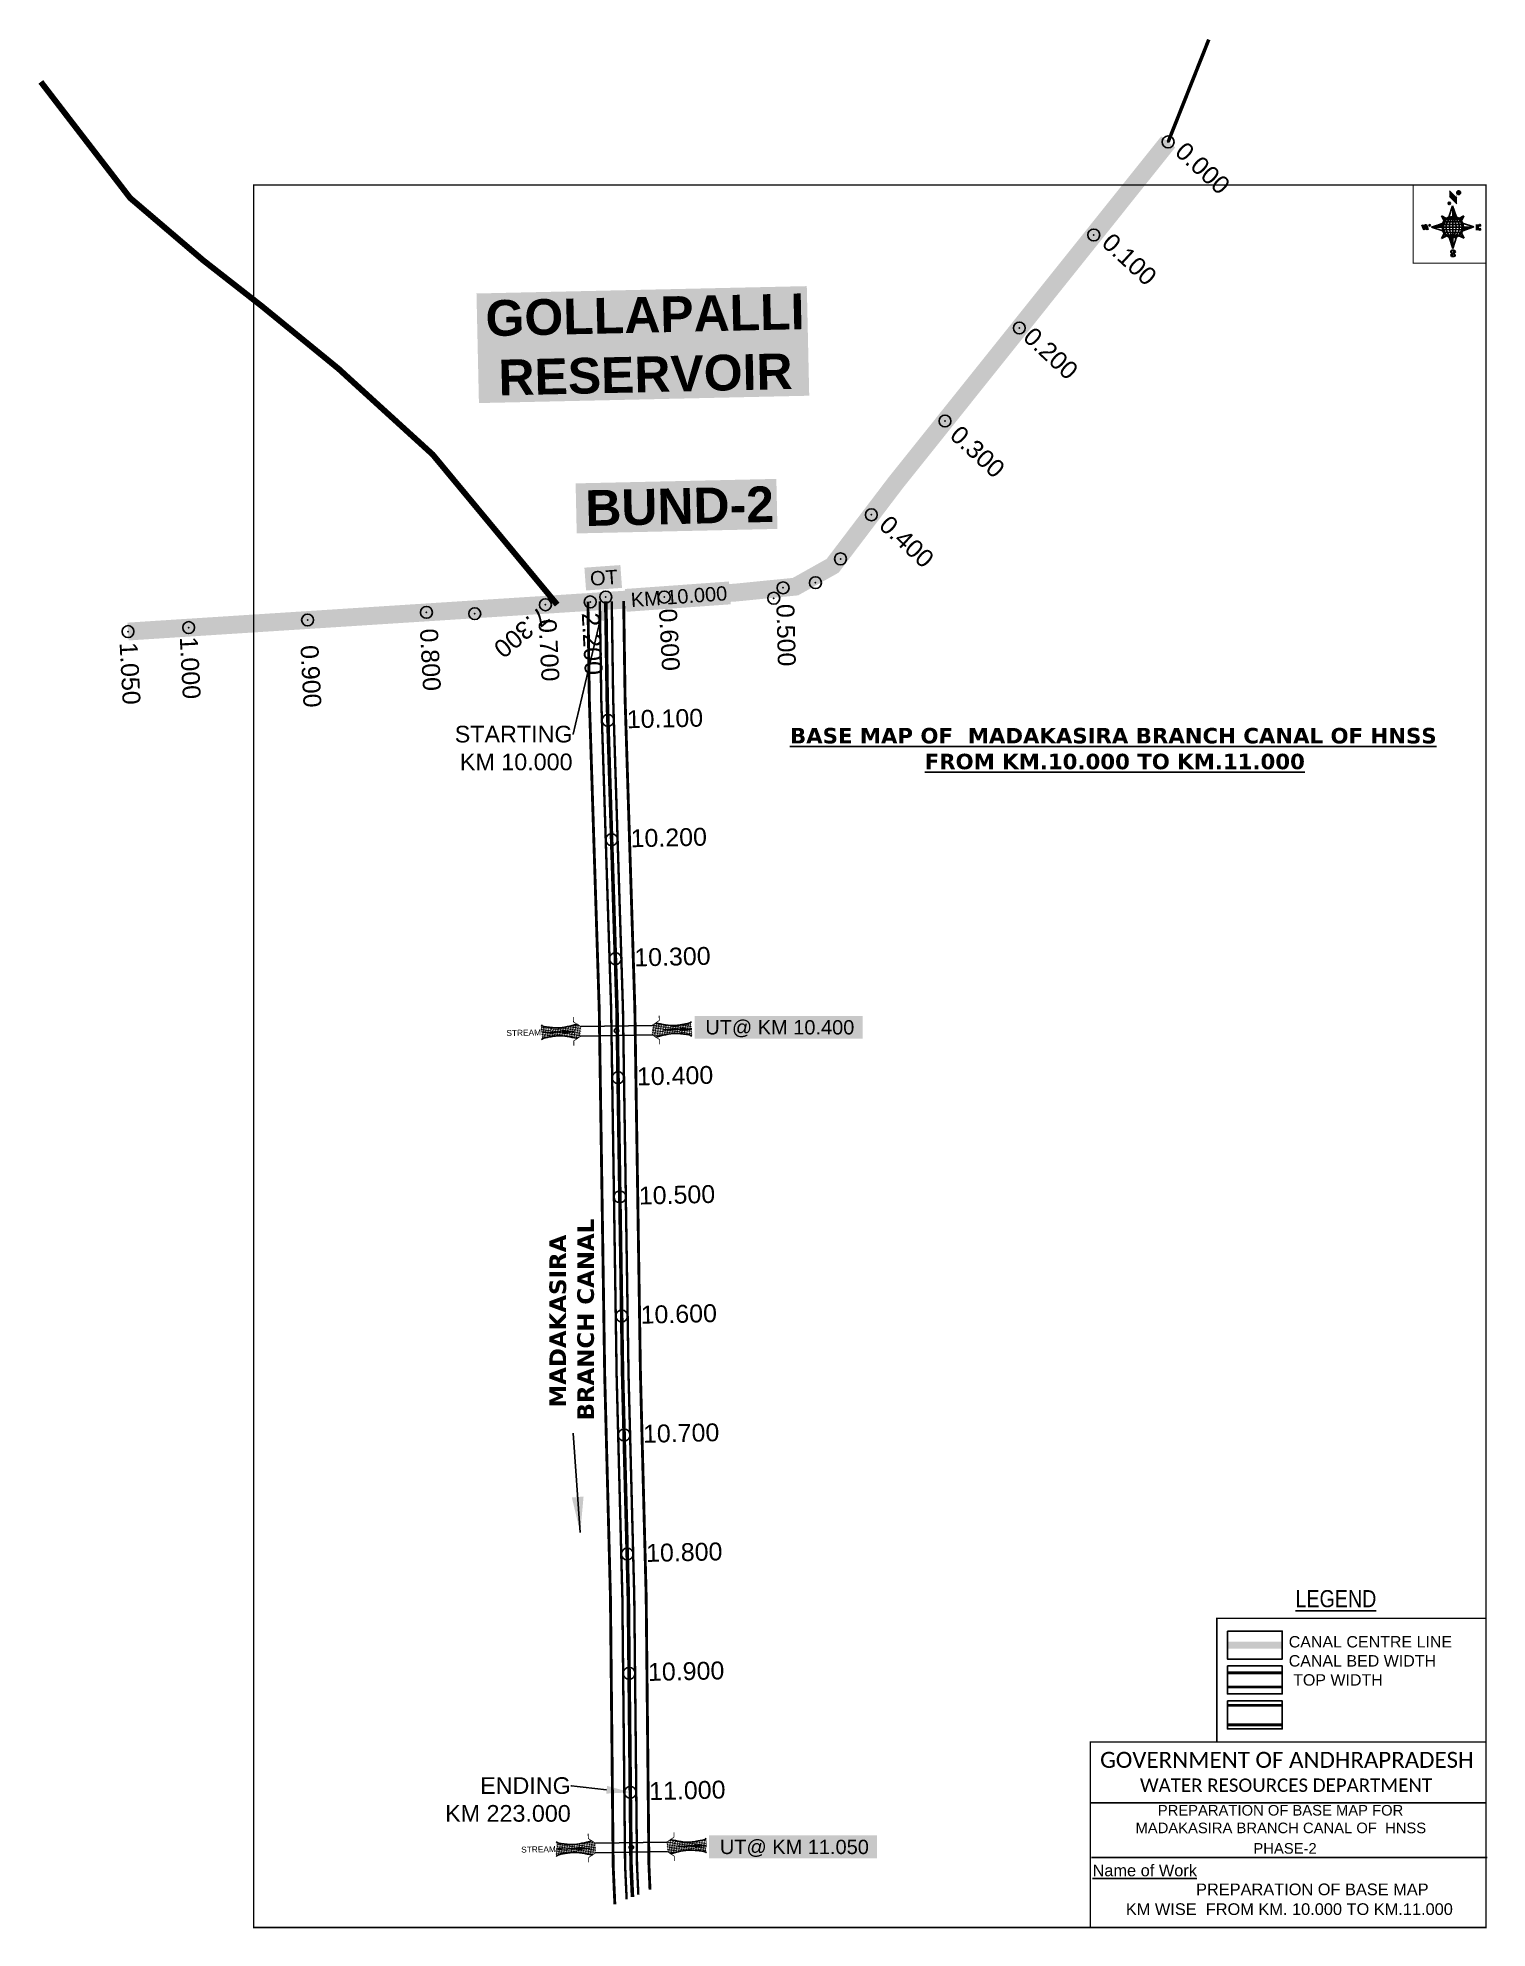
# Model space of a CAD drawing. Header units: inches. Extents: x 777736 to 778953, y 1569504 to 1571090.
import ezdxf
from ezdxf import colors
from ezdxf.entities.mleader import LeaderData, LeaderLine
from ezdxf.enums import TextEntityAlignment as Align
from ezdxf.math import Vec2, Vec3

# ---------------------------------------------------------------- set-up
doc = ezdxf.new("R2010")
doc.units = ezdxf.units.IN
doc.header["$MEASUREMENT"] = 0
doc.header["$PDMODE"] = 32
doc.header["$PDSIZE"] = 10
doc.linetypes.add('ACAD_ISO02W100', pattern=[15, 12, -3])
doc.linetypes.add('HIDDEN2', pattern=[0.1875, 0.125, -0.0625])
for name, color, linetype in [('AQUADUCT', 1, 'Continuous'), ('bord', 1, 'Continuous'), ('CANAL1', 242, 'Continuous'), ('CSMark', 72, 'Continuous'), ('DCBMS', 232, 'Continuous'), ('PAGE', 7, 'Continuous'), ('PAPER SIZE', 10, 'Continuous'), ('STRUCTURE', 5, 'Continuous'), ('TEXT', 6, 'Continuous')]:
    doc.layers.add(name, color=color, linetype=linetype)
doc.styles.add('ARIALN', font='ARIALN_1.TTF')
doc.styles.add('Gen-Text', font='ARIALBD_1.TTF', dxfattribs={"height": 2.5})
doc.styles.get("Standard").update_dxf_attribs({"font": 'ARIAL_1.TTF'})
doc.dimstyles.get("Standard").update_dxf_attribs({"dimtxt": 0.18, "dimasz": 0.18, "dimexe": 0.18, "dimexo": 0.0625, "dimgap": 0.09, "dimtad": 0, "dimtih": 1, "dimtoh": 1, "dimdec": 4, "dimzin": 0, "dimdsep": 46, "dimtxsty": 'Standard', "dimcen": 0.09, "dimadec": 0, "dimazin": 0, "dimtfac": 1, "dimtdec": 4, "dimtofl": 0, "dimtmove": 0, "dimatfit": 3, "dimfxl": 0, "dimtolj": 1, "dimtzin": 0, "dimarcsym": 0})
pattern_1 = [(267.297113149, (-8720374.938, 50637915.138), (10.5367255337, -0.497431438), [])]
pattern_2 = [(357.297113149, (-8720374.938, 50637915.138), (0.497431438, 10.5367255337), [])]

# ---------------------------------------------------------------- blocks, each defined once
blk = doc.blocks.new('*X12')
at = {"color": 0, "linetype": 'Continuous'}
for p, q in [((6321.6, 240.5), (6322.3, 241.2)), ((6321.6, 240.3), (6322.3, 241)), ((6321.6, 240.1), (6322.3, 240.8)), ((6321.6, 239.9), (6322.4, 240.7)), ((6321.6, 239.8), (6322.4, 240.6)), ((6321.6, 239.6), (6322.5, 240.5)), ((6321.6, 239.4), (6322.5, 240.3)), ((6321.6, 239.2), (6322.6, 240.2)), ((6321.7, 239.1), (6322.6, 240.1)), ((6321.8, 240.8), (6322.4, 241.4)), ((6321.8, 239), (6322.7, 240)), ((6321.8, 239), (6322.8, 239.9)), ((6321.9, 238.9), (6322.9, 239.8)), ((6322, 238.8), (6323, 239.7)), ((6322.1, 241.3), (6322.4, 241.6)), ((6322.1, 238.7), (6323.1, 239.6)), ((6322.2, 238.6), (6323.1, 239.6)), ((6322.3, 238.5), (6323.2, 239.5)), ((6322.4, 238.5), (6323.3, 239.4)), ((6322.5, 238.4), (6323.4, 239.3)), ((6322.7, 238.4), (6323.6, 239.3)), ((6322.8, 238.3), (6323.7, 239.2)), ((6322.9, 238.3), (6323.8, 239.1)), ((6323.1, 238.2), (6323.9, 239.1)), ((6323.2, 238.2), (6324, 239)), ((6323.3, 238.2), (6324.2, 239)), ((6323.5, 238.1), (6324.3, 238.9)), ((6323.7, 238.1), (6324.4, 238.9)), ((6323.8, 238.1), (6324.6, 238.8)), ((6324.1, 238.2), (6324.7, 238.8)), ((6324.3, 238.3), (6324.9, 238.8)), ((6324.6, 238.3), (6325.1, 238.8)), ((6324.8, 238.4), (6325.2, 238.8)), ((6325.1, 238.5), (6325.4, 238.8)), ((6325.4, 238.6), (6325.6, 238.8))]:
    blk.add_line(p, q, dxfattribs=at)
blk = doc.blocks.new('*X11')
at = {"color": 0, "linetype": 'Continuous'}
for p, q in [((6324.4, 240.3), (6324.5, 240.4)), ((6324.6, 240.3), (6324.8, 240.5)), ((6324.7, 240.2), (6325, 240.5)), ((6324.8, 240.2), (6325.2, 240.6)), ((6325, 240.1), (6325.5, 240.6)), ((6325.1, 240.1), (6325.6, 240.6)), ((6325.2, 240), (6325.8, 240.6)), ((6325.3, 240), (6326, 240.6)), ((6325.4, 239.9), (6326.1, 240.6)), ((6325.5, 239.8), (6326.2, 240.5)), ((6325.6, 239.8), (6326.3, 240.5)), ((6325.7, 239.7), (6326.5, 240.4)), ((6325.9, 239.6), (6326.6, 240.3)), ((6326, 239.5), (6326.7, 240.3)), ((6326, 239.4), (6326.8, 240.2)), ((6326.1, 239.3), (6327, 240.2)), ((6326.2, 239.3), (6327.1, 240.1)), ((6326.3, 239.2), (6327.1, 240)), ((6326.4, 239.1), (6327.2, 239.9)), ((6326.5, 239), (6327.3, 239.8)), ((6326.5, 238.9), (6327.4, 239.7)), ((6326.6, 238.8), (6327.5, 239.6)), ((6326.7, 238.7), (6327.5, 239.5)), ((6326.8, 238.6), (6327.6, 239.4)), ((6326.8, 238.5), (6327.7, 239.3)), ((6326.8, 236.5), (6327.4, 237)), ((6326.9, 238.3), (6327.8, 239.2)), ((6326.9, 238.2), (6327.9, 239.1)), ((6326.9, 236.8), (6327.6, 237.4)), ((6327, 238.1), (6327.8, 239)), ((6327, 237.9), (6327.8, 238.8)), ((6327, 237.8), (6327.8, 238.6)), ((6327, 237.6), (6327.8, 238.4)), ((6327, 237.4), (6327.8, 238.2)), ((6327, 237.3), (6327.8, 238)), ((6327, 237.1), (6327.8, 237.9))]:
    blk.add_line(p, q, dxfattribs=at)
blk = doc.blocks.new('H')
at = {"layer": 'bord', "extrusion": (0.000427885, 0.004792, 0.999988)}
h = blk.add_hatch(dxfattribs=at)
h.set_pattern_fill('LINE', color=8, scale=84.387686, angle=-2.7029, style=0)
h.set_pattern_definition(pattern_2)
h.paths.add_polyline_path([(-492, 786, -0.090992), (-448, 775), (-486, 912)])
h = blk.add_hatch(dxfattribs=at)
h.set_pattern_fill('LINE', color=8, scale=84.387686, angle=-92.7029, style=0)
h.set_pattern_definition(pattern_1)
h.paths.add_polyline_path([(-625, 665, -0.090992), (-615, 710), (-751, 671)])
h = blk.add_hatch(dxfattribs=at)
h.set_pattern_fill('LINE', color=8, scale=84.387686, angle=-2.7029, style=0)
h.set_pattern_definition(pattern_2)
h.paths.add_polyline_path([(-504, 533, -0.090992), (-549, 543), (-510, 406)])
h = blk.add_hatch(dxfattribs=at)
h.set_pattern_fill('LINE', color=8, scale=84.387686, angle=-92.7029, style=0)
h.set_pattern_definition(pattern_1)
h.paths.add_polyline_path([(-246, 647), (-372, 653, -0.090992), (-382, 609)])
for p, q in [((-538, 774, -1216), (-487, 906, -1216)), ((-519, 1020, -1217), (-435, 927, -1216)), ((-516, 1087, -1217), (-432, 994, -1217)), ((-487, 906, -1216), (-493, 780, -1216)), ((-487, 906, -1216), (-448, 769, -1216)), ((-865, 701, -1215), (-847, 638, -1215)), ((-847, 700, -1215), (-829, 637, -1215)), ((-829, 699, -1215), (-811, 636, -1215)), ((-829, 699, -1215), (-811, 698, -1215)), ((-811, 698, -1215), (-794, 635, -1215)), ((-752, 665, -1215), (-615, 704, -1215)), ((-627, 794, -1216), (-567, 760, -1216)), ((-627, 794, -1216), (-584, 747, -1215)), ((-599, 731, -1215), (-627, 794, -1216)), ((-421, 753, -1216), (-359, 781, -1216)), ((-359, 781, -1216), (-405, 739, -1216)), ((-359, 781, -1216), (-392, 721, -1215)), ((-379, 693, -1215), (-246, 641, -1215)), ((-752, 665, -1215), (-625, 659, -1215)), ((-619, 614, -1215), (-752, 665, -1215)), ((-639, 526, -1214), (-606, 585, -1215)), ((-639, 526, -1214), (-593, 568, -1215)), ((-577, 553, -1215), (-639, 526, -1214)), ((-511, 400, -1214), (-549, 537, -1214)), ((-460, 533, -1215), (-511, 400, -1214)), ((-505, 527, -1214), (-511, 400, -1214)), ((-371, 513, -1214), (-431, 546, -1215)), ((-371, 513, -1214), (-414, 560, -1215)), ((-399, 576, -1215), (-371, 513, -1214)), ((-246, 641, -1215), (-383, 603, -1215)), ((-373, 647, -1215), (-246, 641, -1215)), ((-213, 669, -1215), (-217, 601, -1215)), ((-197, 600, -1215), (-194, 668, -1215))]:
    blk.add_line(p, q, dxfattribs=at)
at = {"layer": 'bord', "color": 8, "linetype": 'ByBlock', "extrusion": (0.000427885, 0.004792, 0.999988)}
for p, q in [((-375, 679, -1215), (-620, 691, -1215)), ((-386, 711, -1215), (-605, 722, -1215)), ((-411, 744, -1216), (-578, 752, -1216)), ((-493, 780, -1216), (-505, 527, -1214)), ((-373, 647, -1215), (-625, 659, -1215)), ((-378, 616, -1215), (-623, 628, -1215)), ((-392, 585, -1215), (-611, 595, -1215)), ((-420, 555, -1215), (-587, 562, -1215))]:
    blk.add_line(p, q, dxfattribs=at)
at = {"layer": 'bord', "extrusion": (0.000427885, 0.004792, 0.999988), "elevation": -1212}
for points, const_width in [([(-530, 950, 1), (-520, 939, 1)], 14.8), ([(-414, 1073, 1), (-398, 1058, 1)], 22.3), ([(-776, 697, 1), (-769, 690, 1)], 8.9), ([(-180, 618, 1), (-173, 611, 1)], 9.79), ([(-178, 667, 1), (-171, 660, 1)], 9.79), ([(-525, 322, 1), (-533, 329, 1)], 11.1), ([(-490, 362, 1), (-498, 369, 1)], 11.1)]:
    blk.add_lwpolyline(points, format="xyb", close=True, dxfattribs=dict(at, const_width=const_width))
for points, const_width in [([(-522, 960), (-516, 1093)], 1.61), ([(-434, 933), (-428, 1066)], 1.61), ([(-870, 707), (-846, 706)], 0.642), ([(-793, 641), (-782, 694)], 0.642), ([(-829, 643), (-855, 644)], 0.642), ([(-829, 643), (-821, 678)], 0.642), ([(-811, 642), (-784, 641)], 0.642), ([(-177, 605), (-226, 607)], 0.706), ([(-223, 676), (-174, 673)], 0.706), ([(-195, 645), (-185, 644)], 0.706)]:
    blk.add_lwpolyline(points, dxfattribs=dict(at, const_width=const_width))
for points in [[(-537, 317), (-531, 310), (-520, 307), (-505, 307), (-494, 310), (-486, 318), (-487, 326), (-491, 333), (-494, 336), (-503, 341), (-522, 347), (-530, 352), (-534, 355), (-537, 363), (-537, 373), (-530, 381), (-520, 384), (-504, 384), (-493, 380), (-487, 373)], [(-522, 348), (-526, 354), (-528, 361), (-528, 371), (-526, 375), (-521, 381), (-515, 384)], [(-505, 307), (-499, 312), (-497, 319), (-497, 327), (-501, 335), (-509, 343)]]:
    blk.add_lwpolyline(points, dxfattribs=at)
at = {"layer": 'bord', "extrusion": (0.000427885, 0.004792, 0.999988)}
for centre, radius in [((-525, 944, -1212), 14.8), ((-406, 1065, -1212), 22.3), ((-773, 694, -1212), 8.9), ((-498, 659, -1212), 127), ((-177, 615, -1212), 9.79), ((-174, 663, -1212), 9.79), ((-529, 325, -1212), 11.1), ((-494, 365, -1212), 11.1)]:
    blk.add_circle(centre, radius, dxfattribs=at)
at = {"layer": 'bord', "color": 8, "linetype": 'ByBlock', "extrusion": (0.000427885, 0.004792, 0.999988)}
for centre, radius, start, end in [((-482, 658, -1212), 128, 94.9254, 259.6691), ((-437, 656, -1212), 141, 113.2864, 241.308), ((-316, 651, -1212), 222, 142.5892, 212.0053), ((-560, 662, -1212), 141, 293.2864, 61.308), ((-681, 668, -1212), 222, 322.5892, 32.0053), ((-515, 660, -1212), 128, 274.9254, 79.6691)]:
    blk.add_arc(centre, radius, start, end, dxfattribs=at)
at = {"layer": 'bord', "extrusion": (0.000427885, 0.004792, 0.999988)}
for points in [[(-516, 1093, -1212), (-431, 1000, -1212), (-519, 1026, -1212), (-434, 933, -1212)], [(-864, 707, -1212), (-846, 706, -1212), (-846, 644, -1212), (-829, 643, -1212)], [(-829, 705, -1212), (-811, 704, -1212), (-811, 642, -1212), (-793, 641, -1212)], [(-193, 674, -1212), (-197, 606, -1212), (-213, 675, -1212), (-216, 607, -1212)]]:
    blk.add_solid(points, dxfattribs=at)
at = {"layer": 'bord', "extrusion": (0.000427885, 0.004792, 0.999988), "xscale": 7.977342409717546, "yscale": 7.977342408231451, "zscale": 7.977342408476333, "rotation": 138.0840426661453}
for name, p in [('*X11', (38301, -31929, -1212)), ('*X12', (38314, -31951, -1212))]:
    blk.add_blockref(name, p, dxfattribs=at)
blk = doc.blocks.new('UT')
at = {"layer": 'STRUCTURE'}
h = blk.add_hatch(dxfattribs=at)
h.set_pattern_fill('DASH', color=150, scale=8, angle=-39.6278, style=0)
h.set_pattern_definition([(320.372247933, (-4370.464, -6260.8811), (1.40800153113, 0.132407282), [1, -1])])
h.paths.add_polyline_path([(765163, 1700681.9), (765165.6, 1700680.6), (765167.2, 1700680.3), (765169.1, 1700680), (765172.4, 1700679.6), (765176.4, 1700679.3), (765179.5, 1700679.5), (765183.1, 1700679.9), (765187.7, 1700680.9), (765188.9, 1700681.2), (765193.1, 1700682.2), (765196.1, 1700680.2), (765196.1, 1700672.2), (765193.1, 1700670.2), (765190.5, 1700670.8), (765188.1, 1700671.3), (765185.5, 1700671.8), (765183.6, 1700672.1), (765181, 1700672.5), (765180.3, 1700672.5), (765178.5, 1700672.6), (765176.7, 1700672.6), (765174.6, 1700672.5), (765172.5, 1700672.3), (765170.4, 1700672), (765168.5, 1700671.7), (765166.1, 1700671.2), (765165, 1700670.8), (765163, 1700669.7)])
h.paths.add_polyline_path([(765259.1, 1700682.2), (765256.1, 1700680.2), (765256.1, 1700672.2), (765259.1, 1700670.2), (765261.9, 1700671), (765264.4, 1700671.6), (765266.4, 1700672), (765269.1, 1700672.5), (765272.7, 1700673), (765276.1, 1700673.1), (765278.6, 1700672.9), (765281.2, 1700672.7), (765283.9, 1700672.3), (765286.4, 1700671.9), (765288, 1700671.3), (765289.2, 1700670.6), (765289.1, 1700682.7), (765287.6, 1700681.8), (765285.7, 1700681.2), (765283, 1700680.7), (765281.2, 1700680.4), (765276.7, 1700679.9), (765272.7, 1700679.9), (765268.7, 1700680.3), (765264.8, 1700681), (765261.2, 1700681.7)])
at = {"layer": 'STRUCTURE', "color": 150, "const_width": 0.628}
for points in [[(765190.1, 1700688.2), (765190.1, 1700684.2), (765196.1, 1700680.2), (765256.1, 1700680.2), (765262.1, 1700684.2), (765262.1, 1700688.2)], [(765190.1, 1700664.2), (765190.1, 1700668.2), (765196.1, 1700672.2), (765256.1, 1700672.2), (765262.1, 1700668.2), (765262.1, 1700664.2)]]:
    blk.add_lwpolyline(points, dxfattribs=at)
at = {"layer": 'STRUCTURE', "color": 150}
for points in [[(765196.1, 1700680.2), (765256.1, 1700680.2)], [(765196.1, 1700672.2), (765256.1, 1700672.2)], [(765196.1, 1700672.2), (765256.1, 1700672.2)]]:
    blk.add_lwpolyline(points, dxfattribs=at)
at = {"layer": 'STRUCTURE', "color": 0}
blk.add_circle((765226.1, 1700676.2), 1.89, dxfattribs=at)
at = {"layer": 'STRUCTURE', "color": 150}
for points in [[(765163, 1700681.9), (765164.4, 1700681.1), (765167.9, 1700680.2), (765171.2, 1700679.8), (765176.1, 1700679.4), (765184.7, 1700680.3), (765193.1, 1700682.2)], [(765289.1, 1700682.7), (765287.8, 1700681.9), (765284.3, 1700680.9), (765280.9, 1700680.4), (765276.1, 1700679.8), (765267.4, 1700680.5), (765259.1, 1700682.2)], [(765163, 1700669.7), (765164.3, 1700670.6), (765167.8, 1700671.6), (765171.2, 1700672.1), (765176, 1700672.6), (765184.7, 1700672), (765193.1, 1700670.2)], [(765289.2, 1700670.6), (765287.8, 1700671.4), (765284.2, 1700672.3), (765280.9, 1700672.7), (765276.1, 1700673.1), (765267.4, 1700672.2), (765259.1, 1700670.2)]]:
    blk.add_spline(points, degree=3, dxfattribs=at)
at = {"layer": 'STRUCTURE', "color": 0}
blk.add_text('STREAM', height=5, dxfattribs=at).set_placement((765148.2, 1700675.8), align=Align.MIDDLE_CENTER)
for points in [[(765190.9, 1700676), (765164.2, 1700675.8)], [(765289.3, 1700676.7), (765265.4, 1700676.4)]]:
    blk.add_leader(points, dimstyle='Standard', override={"dimasz": 10, "dimgap": 0.09, "dimtad": 0}, dxfattribs=at)

msp = doc.modelspace()

# ---------------------------------------------------------------- linework, layer by layer
at = {"color": 5, "const_width": 5}
msp.add_lwpolyline([(778172.2, 1570614.6), (778067.7, 1570740.6), (777995.2, 1570806.6), (777988.9, 1570812.4), (777924.1, 1570865.3), (777875.1, 1570903.6), (777813.8, 1570955.9), (777766.9, 1571016.8), (777738.8, 1571053.4)], dxfattribs=at)
at = {"layer": 'CANAL1', "color": 1, "linetype": 'ACAD_ISO02W100', "ltscale": 0.5, "const_width": 3}
msp.add_lwpolyline([(778685, 1571003), (778719.1, 1571088.9)], dxfattribs=at)
at = {"layer": 'CANAL1', "color": 1, "ltscale": 0.5, "const_width": 15}
msp.add_lwpolyline([(777812, 1570592), (778321.8, 1570624.7), (778372.2, 1570629.7), (778403.4, 1570647.2), (778456.1, 1570716.6), (778685, 1571003), (778685, 1571003)], dxfattribs=at)
at = {"layer": 'CANAL1', "color": 200, "const_width": 2.4}
for points in [[(778198, 1570617.1), (778199.2, 1570534.6), (778207.5, 1570274.5), (778212.1, 1569967.2), (778216.9, 1569781.3), (778219.2, 1569555.9), (778220.6, 1569523.7)], [(778228, 1570617.6), (778229.2, 1570535.3), (778237.4, 1570275.2), (778242.1, 1569967.9), (778246.9, 1569781.9), (778249.2, 1569556.7), (778250.1, 1569535.9)]]:
    msp.add_lwpolyline(points, dxfattribs=at)
at = {"layer": 'CANAL1', "color": 5, "ltscale": 5, "const_width": 2}
for points in [[(778208, 1570617.3), (778209.2, 1570534.8), (778217.5, 1570274.8), (778222.1, 1569967.4), (778226.9, 1569781.5), (778229.2, 1569556.2), (778230.5, 1569527.8)], [(778218, 1570617.4), (778219.2, 1570535), (778227.4, 1570275), (778232.1, 1569967.7), (778236.9, 1569781.7), (778239.2, 1569556.5), (778240.3, 1569531.8)]]:
    msp.add_lwpolyline(points, dxfattribs=at)
at = {"layer": 'CANAL1', "color": 1, "linetype": 'HIDDEN2', "ltscale": 100, "const_width": 3}
msp.add_lwpolyline([(778213, 1570617.4), (778214.2, 1570534.9), (778222.4, 1570274.9), (778227.1, 1569967.6), (778231.9, 1569781.6), (778234.2, 1569556.3), (778235.4, 1569529.8)], dxfattribs=at)
msp.add_lwpolyline([(778213, 1570617.4), (778214.2, 1570534.9), (778222.4, 1570274.9), (778227.1, 1569967.6), (778231.9, 1569781.6), (778234.2, 1569556.3), (778235.4, 1569529.8)], dxfattribs=at)
at = {"layer": 'CANAL1', "color": 1, "linetype": 'HIDDEN2', "ltscale": 100, "const_width": 6, "elevation": -0.4}
msp.add_lwpolyline([(778780.8, 1569741.2), (778734.7, 1569741.2)], dxfattribs=at)
at = {"layer": 'CANAL1', "color": 5, "const_width": 2.4, "elevation": -0.4}
for points in [[(778780.8, 1569718), (778734.7, 1569718)], [(778780.8, 1569706), (778734.7, 1569706)]]:
    msp.add_lwpolyline(points, dxfattribs=at)
at = {"layer": 'CANAL1', "color": 200, "const_width": 2.4, "elevation": -0.4}
for points in [[(778780.8, 1569690.7), (778734.7, 1569690.7)], [(778780.8, 1569674.3), (778734.7, 1569674.3)]]:
    msp.add_lwpolyline(points, dxfattribs=at)
at = {"layer": 'CANAL1', "color": 3}
for p in [(778685, 1571003, 34), (778622.6, 1570924.9), (778560.1, 1570846.8), (778497.7, 1570768.7), (778435.9, 1570690), (778410, 1570653, 33), (778213, 1570621, 16), (778262.1, 1570620.9), (778354, 1570620, 31), (778361.8, 1570628.7), (778389, 1570633, 32), (777962.7, 1570601.7), (778062.5, 1570608.1), (778103, 1570607, 15), (778162.3, 1570614.5), (778199.9, 1570616.9), (777812, 1570592, 13), (777812, 1570592, 14), (777862.9, 1570595.3)]:
    msp.add_point(p, dxfattribs=at)
at = {"layer": 'CSMark', "color": 3}
for p in [(778214.8, 1570517.4), (778217.9, 1570417.4), (778221.1, 1570317.5), (778223.3, 1570217.5), (778224.8, 1570117.5), (778226.4, 1570017.5), (778228.4, 1569917.5), (778231, 1569817.6), (778232.6, 1569717.6), (778233.6, 1569617.6)]:
    msp.add_point(p, dxfattribs=at)
at = {"layer": 'PAGE'}
for points, const_width in [([(778951.8, 1570966.9), (778890.7, 1570966.9), (778890.7, 1570901.2), (778951.8, 1570901.2)], 1), ([(778725.9, 1569763.6), (778951.8, 1569763.6), (778951.8, 1569659.8), (778725.9, 1569659.8)], 1.2), ([(778619.6, 1569659.8), (778951.8, 1569659.8), (778951.8, 1569504.2), (778619.6, 1569504.2)], 1.2)]:
    msp.add_lwpolyline(points, close=True, dxfattribs=dict(at, const_width=const_width))
at = {"layer": 'PAGE', "elevation": -0.4}
for points in [[(778734.7, 1569753), (778780.8, 1569753), (778780.8, 1569729.5), (778734.7, 1569729.5)], [(778734.7, 1569723.7), (778780.8, 1569723.7), (778780.8, 1569700.2), (778734.7, 1569700.2)], [(778734.7, 1569694.4), (778780.8, 1569694.4), (778780.8, 1569670.9), (778734.7, 1569670.9)]]:
    msp.add_lwpolyline(points, close=True, dxfattribs=at)
at = {"layer": 'PAGE'}
for points in [[(778619.6, 1569608.9), (778951.8, 1569608.9)], [(778620.6, 1569562.9), (778952.8, 1569562.9)]]:
    msp.add_lwpolyline(points, dxfattribs=at)

# ---------------------------------------------------------------- block references
at = {"layer": 'AQUADUCT', "color": 1, "xscale": 0.0703495379661093, "yscale": 0.07034953800030053, "zscale": 0.07034953795990817, "rotation": 3.078330607406165}
msp.add_blockref('H', (778961.4, 1570887.5, 85.4), dxfattribs=at)
at = {"layer": 'STRUCTURE', "color": 0, "rotation": 0.937077108740966}
for p in [(40911.7, -142706.6), (40924.1, -143392.1)]:
    msp.add_blockref('UT', p, dxfattribs=at)

# ---------------------------------------------------------------- texts
at = {"layer": 'CANAL1', "insert": (778165.7, 1569911.1), "char_height": 14, "width": 205.129, "attachment_point": 1, "rotation": 90.0071}
msp.add_mtext('\\pi29.504;{\\fVerdana|b1|i0|c0|p34;MADAKASIRA \\P\\pi18.635;BRANCH CANAL}', dxfattribs=at)
at = {"layer": 'CSMark', "color": 1}
for s, rotation, p in [('0.000', 317.271, (778694.8, 1570998.8)), ('0.100', 317.271, (778633.3, 1570922.3)), ('0.200', 317.271, (778567.3, 1570843.3)), ('0.300', 317.271, (778505.8, 1570760.8)), ('0.400', 317.271, (778446.3, 1570685.3)), ('7.300', 219.8675, (778162.5, 1570608)), ('2.200', 272.9669, (778200.3, 1570607.9)), ('0.600', 272.9669, (778265.1, 1570611.3)), ('0.500', 271.4428, (778363.7, 1570615.2)), ('0.800', 272.9669, (778064.5, 1570594.5)), ('0.700', 272.9669, (778164, 1570602.5)), ('1.050', 272.9669, (777812.4, 1570583)), ('1.000', 272.9669, (777862.9, 1570587.7)), ('0.900', 272.9669, (777964.2, 1570580.6)), ('10.100', 1.2872, (778230.6, 1570518.3)), ('10.200', 1.2872, (778233.8, 1570418.4)), ('10.300', 1.2872, (778236.9, 1570318.4)), ('10.400', 1.2872, (778239.1, 1570218.5)), ('10.500', 1.2872, (778240.7, 1570118.5)), ('10.600', 1.2872, (778242.2, 1570018.5)), ('10.700', 1.2872, (778244.2, 1569918.5)), ('10.800', 1.2872, (778246.8, 1569818.5)), ('10.900', 1.2872, (778248.4, 1569718.6)), ('11.000', 1.2872, (778249.4, 1569618.6))]:
    msp.add_text(s, height=15, rotation=rotation, dxfattribs=at).set_placement(p, align=Align.MIDDLE_LEFT)
at = {"layer": 'PAGE', "extrusion": (0.000201441, 0.004807, 0.999988), "style": 'ARIALN'}
msp.add_text('%%ULEGEND', height=14.4, rotation=359.9999, dxfattribs=at).set_placement((778825.8, 1569761.3, 7702.5), align=Align.MIDDLE)
at = {"layer": 'PAGE', "extrusion": (0.000201441, 0.004807, 0.999988)}
for s, height, p in [('PHASE-2', 8.88, (778783.1, 1569551.7, 7701.5)), ('PREPARATION OF BASE MAP', 9.822, (778806, 1569517.3, 7700.4)), ('KM WISE  FROM KM. 10.000 TO KM.11.000', 9.822, (778786.7, 1569500.7, 7700.4))]:
    msp.add_text(s, height=height, rotation=359.9999, dxfattribs=at).set_placement(p, align=Align.MIDDLE_CENTER)
msp.add_text('%%UName of Work', height=9.822, rotation=359.9999, dxfattribs=at).set_placement((778621.5, 1569528.3, 7700.2))
at = {"layer": 'PAGE', "extrusion": (0.000201441, 0.004807, 0.999988), "attachment_point": 1, "text_direction": (1, -1e-06, -0.000201)}
for s, insert, char_height, width in [('CANAL CENTRE LINE CANAL BED WIDTH {\\H2.3732x; }\\P TOP WIDTH{\\H1.9155x; }', (778786.2, 1569748.8, -0.4), 9.6, 168.926), ('\\pi3.5885;{\\fCalibri|b0|i0|c0|p34;\\H1.3333x;GOVERNMENT OF ANDHRAPRADESH\\P\\pi37.073;\\H0.83998x;WATER RESOURCES DEPARTMENT}', (778624.3, 1569651.6, -1.3), 10.059, 321.276), ('\\pi151.83;PREPARATION OF BASE MAP FOR \\P\\pi133.1;MADAKASIRA BRANCH CANAL OF  HNSS ', (778524.5, 1569607), 8.878, 508.592)]:
    msp.add_mtext(s, dxfattribs=dict(at, insert=insert, char_height=char_height, width=width))
at = {"layer": 'PAPER SIZE', "char_height": 30, "attachment_point": 1, "rotation": 1.2772, "style": 'Gen-Text', "bg_fill": 1, "box_fill_scale": 1.2, "bg_fill_color": 2, "bg_fill_transparency": 0}
for s, insert, width in [('\\pi1.1527;GOLLAPALLI \\P\\pi10.873;RESERVOIR', (778110.6, 1570869.9), 265.307), ('\\pi1.6848;BUND-2', (778193.8, 1570710.5), 156.521)]:
    msp.add_mtext(s, dxfattribs=dict(at, insert=insert, width=width))
at = {"layer": 'STRUCTURE', "color": 5, "char_height": 12, "attachment_point": 1, "rotation": 4.1173, "bg_fill": 1, "box_fill_scale": 1.3, "bg_fill_color": 7, "bg_fill_true_color": 16777215, "bg_fill_transparency": 4390977}
for s, insert, width in [('\\pi0.46518;OT', (778198.9, 1570642.3), 23.064), ('\\pi0.67392;KM 10.000', (778232.9, 1570624.4), 80.396)]:
    msp.add_mtext(s, dxfattribs=dict(at, insert=insert, width=width))
at = {"layer": 'STRUCTURE', "color": 5, "char_height": 12, "width": 133.823, "attachment_point": 1, "bg_fill": 1, "box_fill_scale": 1.3, "bg_fill_color": 7, "bg_fill_true_color": 16777215, "bg_fill_transparency": 4390977}
for s, insert in [('\\pi5.4215;UT@ KM 10.400', (778291.1, 1570265.8)), ('\\pi5.4215;UT@ KM 11.050', (778303.3, 1569577.8))]:
    msp.add_mtext(s, dxfattribs=dict(at, insert=insert))
at = {"layer": 'TEXT', "color": 1, "insert": (778362.4, 1570511.1), "char_height": 13, "width": 551.861, "attachment_point": 1}
msp.add_mtext('\\pi5.2048;{\\fVerdana|b1|i0|c0|p34;\\LBASE MAP OF  MADAKASIRA BRANCH CANAL OF HNSS\\P\\pi118.29;FROM KM.10.000 TO KM.11.000}', dxfattribs=at)

# ---------------------------------------------------------------- leaders
at = {"layer": 'CANAL1'}
msp.add_leader([(778191.6, 1569835.6), (778185.5, 1569919.2)], dimstyle='Standard', override={"dimasz": 30, "dimgap": 0.09, "dimtad": 0}, dxfattribs=at)

# ---------------------------------------------------------------- next in the draw order: leaders
at = {"layer": 'DCBMS', "color": 5}
ml = msp.add_multileader_mtext('Standard', dxfattribs=at)
ml.set_content('STARTING \\PKM 10.000', color=5)
ml.set_leader_properties()
ml.build(insert=Vec2(0, 0))
ml.multileader.update_dxf_attribs({"dogleg_length": 0.36, "arrow_head_size": 20})
ctx = ml.context
ctx.base_point, ctx.char_height, ctx.arrow_head_size, ctx.landing_gap_size, ctx.plane_origin = Vec3(778088.2, 1570505.8), 14, 20, 0.09, Vec3(778225.6, 1570718.1)
ctx.text_align_type = 2
notes = []
notes.append((ctx, [(0, (1, 1, 0), (778185.6, 1570505.8), (-1, 0), 0.36, [(0, [(778213, 1570621)], 0, [])])]))
ctx.mtext.insert, ctx.mtext.width, ctx.mtext.alignment, ctx.mtext.flow_direction = Vec3(778185.1, 1570512.9), 109.049, 3, 5
ctx.mtext.has_bg_fill, ctx.mtext.bg_color, ctx.mtext.bg_scale_factor, ctx.mtext.bg_transparency, ctx.mtext.use_window_bg_color = 1, -1027028792, 1.5, 0, 1
ml = msp.add_multileader_mtext('Standard', dxfattribs=at)
ml.set_content('ENDING \\PKM 223.000', color=5)
ml.set_leader_properties()
ml.build(insert=Vec2(0, 0))
ml.multileader.update_dxf_attribs({"dogleg_length": 0.36, "arrow_head_size": 20})
ctx = ml.context
ctx.base_point, ctx.char_height, ctx.arrow_head_size, ctx.landing_gap_size, ctx.plane_origin = Vec3(778080.5, 1569623.1), 14, 20, 0.09, Vec3(778224.1, 1569835.5)
ctx.text_align_type = 2
notes.append((ctx, [(0, (1, 1, 0), (778184.1, 1569623.1), (-1, 0), 0.36, [(0, [(778233.6, 1569617.6)], 0, [])])]))
ctx.mtext.insert, ctx.mtext.width, ctx.mtext.alignment, ctx.mtext.flow_direction = Vec3(778183.6, 1569630.3), 109.049, 3, 5
ctx.mtext.has_bg_fill, ctx.mtext.bg_color, ctx.mtext.bg_scale_factor, ctx.mtext.bg_transparency, ctx.mtext.use_window_bg_color = 1, -1027028792, 1.5, 0, 1
for ctx, leaders in notes:
    for number, flags, end, landing, length, lines in leaders:
        leader = LeaderData()
        leader.index, (leader.has_last_leader_line, leader.has_dogleg_vector, leader.attachment_direction) = number, flags
        leader.last_leader_point, leader.dogleg_vector, leader.dogleg_length = Vec3(end), Vec3(landing), length
        for number, points, colour, breaks in lines:
            line = LeaderLine()
            line.index, line.vertices, line.color, line.breaks = number, Vec3.list(points), colors.encode_raw_color(colour), breaks
            leader.lines.append(line)
        ctx.leaders.append(leader)

# ---------------------------------------------------------------- next in the draw order: linework, layer by layer
at = {"layer": 'PAGE', "const_width": 1.24}
msp.add_lwpolyline([(778951.8, 1569504.2), (778951.8, 1570966.9), (777917.5, 1570966.9), (777917.5, 1569504.2), (778951.8, 1569504.2)], dxfattribs=at)

doc.saveas('drawing.dxf')
